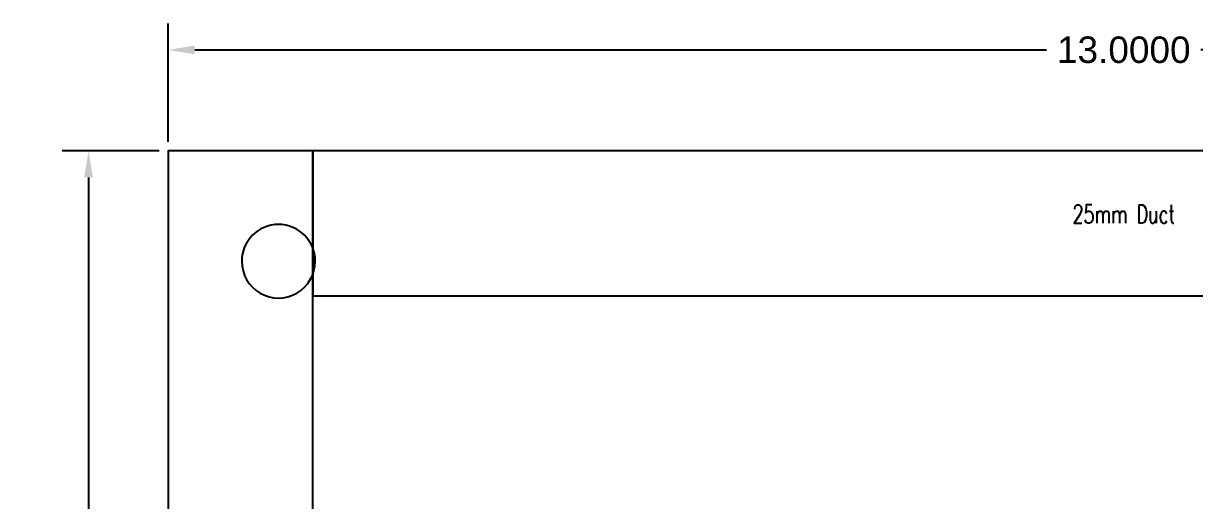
# Model space of a CAD drawing. Header units: inches. Extents: x -13.2 to 36, y -6.6 to 12.8.
# Drawn here: x -13.22 to -5.25, y 9.53 to 12.77 of the extents above; entities that cross this region are included whole.
import ezdxf
from ezdxf.enums import TextEntityAlignment as Align

# ---------------------------------------------------------------- set-up
doc = ezdxf.new("R2010")
doc.units = ezdxf.units.IN
doc.header["$MEASUREMENT"] = 0
for name, color, linetype in [('MAIN-1', 7, 'Continuous'), ('MAIN-2', 7, 'Continuous'), ('PDESC', 142, 'Continuous'), ('PSYMS', 7, 'Continuous'), ('SYMS', 7, 'Continuous')]:
    doc.layers.add(name, color=color, linetype=linetype)
doc.styles.get("Standard").update_dxf_attribs({"font": 'arial.ttf'})
doc.styles.add('WD', font='romans.shx')
doc.dimstyles.get("Standard").update_dxf_attribs({"dimtxt": 0.18, "dimasz": 0.18, "dimexe": 0.18, "dimexo": 0.0625, "dimgap": 0.09, "dimtad": 0, "dimtih": 1, "dimtoh": 1, "dimdec": 4, "dimzin": 0, "dimdsep": 46, "dimtxsty": 'Standard', "dimcen": 0.09, "dimadec": 0, "dimazin": 0, "dimtfac": 1, "dimtdec": 4, "dimtofl": 0, "dimtmove": 0, "dimatfit": 3, "dimfxl": 1, "dimtolj": 1, "dimtzin": 0, "dimarcsym": 0})

# ---------------------------------------------------------------- blocks, each defined once
blk = doc.blocks.new('*U24')
blk.add_lwpolyline([(0, 0), (11.0316, 0), (11.0316, 0.9842), (0, 0.9842)], close=True)
at = {"style": 'WD', "width": 0.7}
blk.add_attdef('DESC1', text='', height=0.125, dxfattribs=at).set_placement((5.5158, 0.4921), align=Align.CENTER)
blk = doc.blocks.new('*U27')
blk.add_lwpolyline([(0, 0), (18.5, 0), (18.5, 0.9842), (0, 0.9842)], close=True)
at = {"style": 'WD', "width": 0.7}
blk.add_attdef('DESC1', text='', height=0.125, dxfattribs=at).set_placement((9.25, 0.4921), align=Align.CENTER)
blk = doc.blocks.new('*D22')
at = {"layer": 'Defpoints', "color": 0, "transparency": 16777216}
for p in [(-12.2342, 11.9084), (-12.7762, -6.5916), (-12.2342, -6.5916)]:
    blk.add_point(p, dxfattribs=at)
at = {"layer": 'PSYMS', "color": 0, "lineweight": -2, "transparency": 16777216}
for p, q in [((-12.2967, 11.9084), (-12.9562, 11.9084)), ((-12.7762, 11.7284), (-12.7762, 2.8403)), ((-12.7762, -6.4116), (-12.7762, 2.4765)), ((-12.2967, -6.5916), (-12.9562, -6.5916))]:
    blk.add_line(p, q, dxfattribs=at)
at = {"layer": 'PSYMS', "color": 0, "transparency": 16777216}
for points in [[(-12.8062, 11.7284), (-12.7462, 11.7284), (-12.7762, 11.9084)], [(-12.8062, -6.4116), (-12.7462, -6.4116), (-12.7762, -6.5916)]]:
    blk.add_solid(points, dxfattribs=at)
at = {"layer": 'PSYMS', "color": 0, "transparency": 16777216, "insert": (-12.7762, 2.6584), "char_height": 0.18, "attachment_point": 5}
blk.add_mtext('\\A1;18.5000', dxfattribs=at)
blk = doc.blocks.new('*D23')
at = {"layer": 'Defpoints', "color": 0, "transparency": 16777216}
for p in [(0.7658, 12.5949), (-12.2342, 11.9084), (0.7658, 11.9084)]:
    blk.add_point(p, dxfattribs=at)
at = {"layer": 'PSYMS', "color": 0, "lineweight": -2, "transparency": 16777216}
for p, q in [((-12.2342, 11.9709), (-12.2342, 12.7749)), ((0.7658, 11.9709), (0.7658, 12.7749)), ((-12.0542, 12.5949), (-6.259, 12.5949)), ((0.5858, 12.5949), (-5.2094, 12.5949))]:
    blk.add_line(p, q, dxfattribs=at)
at = {"layer": 'PSYMS', "color": 0, "transparency": 16777216}
for points in [[(-12.0542, 12.6249), (-12.0542, 12.5649), (-12.2342, 12.5949)], [(0.5858, 12.6249), (0.5858, 12.5649), (0.7658, 12.5949)]]:
    blk.add_solid(points, dxfattribs=at)
at = {"layer": 'PSYMS', "color": 0, "transparency": 16777216, "insert": (-5.7342, 12.5949), "char_height": 0.18, "attachment_point": 5}
blk.add_mtext('\\A1;13.0000', dxfattribs=at)
blk = doc.blocks.new('AP1620')
at = {"layer": 'MAIN-1'}
for p, q in [((18.5, 0), (0, 0)), ((18.5, -13), (18.5, 0))]:
    blk.add_line(p, q, dxfattribs=at)
for start, end in [(89.99998, 270.00002), (270.00002, 89.99998)]:
    blk.add_arc((17.75, -0.75), 0.25, start, end, dxfattribs=at)
at = {"layer": 'MAIN-2'}
for p, q in [((18.5, 0), (18.5, 0)), ((17.75, -0.5), (17.75, -0.5)), ((17.75, -1), (17.75, -1))]:
    blk.add_line(p, q, dxfattribs=at)

msp = doc.modelspace()

# ---------------------------------------------------------------- block references
at = {"layer": 'PSYMS', "rotation": 90}
msp.add_blockref('*U27', (-11.25, -6.5916), dxfattribs=at)
at = {"layer": 'PSYMS'}
ref = msp.add_blockref('*U24', (-11.25, 10.9242), dxfattribs=at)
ref.add_attrib('DESC1', '25mm Duct', dxfattribs={"layer": 'PDESC', "height": 0.125, "style": 'WD', "width": 0.7}).set_placement((-5.7342, 11.4163), align=Align.CENTER)
at = {"layer": 'SYMS', "rotation": 90}
msp.add_blockref('AP1620', (-12.2342, -6.5916), dxfattribs=at)

# ---------------------------------------------------------------- dimensions: what is measured, and where the dimension line sits
at = {"layer": 'PSYMS'}
dim = msp.add_linear_dim(base=(0.7658, 12.59485), p1=(-12.2342, 11.9084), p2=(0.7658, 11.9084), dimstyle='Standard', dxfattribs=at)
dim.commit()
dim.dimension.update_dxf_attribs({"geometry": '*D23', "text_midpoint": (-5.7342, 12.59485)})
dim = msp.add_linear_dim(base=(-12.77625, -6.5916), p1=(-12.2342, 11.9084), p2=(-12.2342, -6.5916), angle=90, dimstyle='Standard', dxfattribs=at)
dim.commit()
dim.dimension.update_dxf_attribs({"geometry": '*D22', "text_midpoint": (-12.77625, 2.6584)})

doc.saveas('drawing.dxf')
